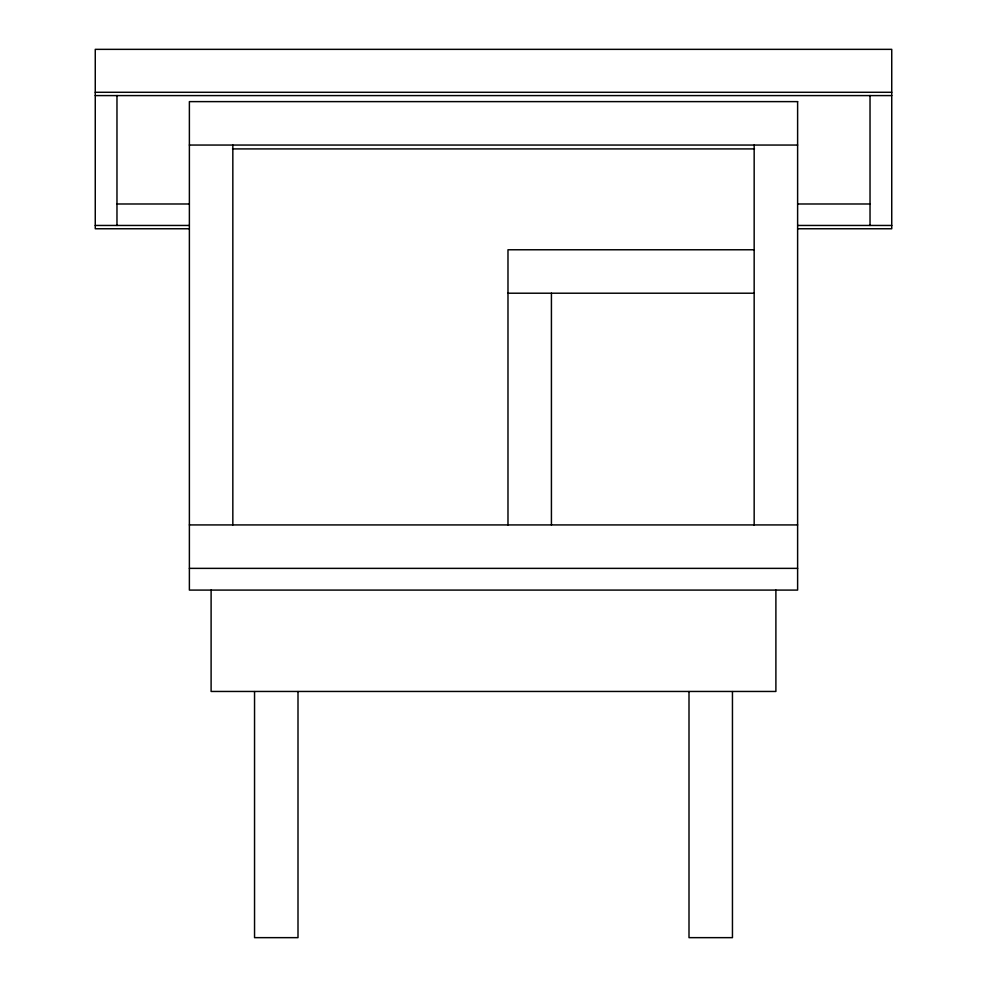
<?xml version="1.0" encoding="UTF-8"?>
<svg xmlns="http://www.w3.org/2000/svg" width="987" height="987" viewBox="0 0 987 987"><rect width="100%" height="100%" fill="white"/><g stroke="black" fill="none" stroke-linecap="round" stroke-linejoin="round"><path stroke-width="1.48" d="M95.258 92.284L891.742 92.284M95.258 95.591L891.742 95.591M189.381 145.052L797.619 145.052M232.5 148.914L754.5 148.914M116.972 203.988L189.356 203.988M797.644 203.988L870.028 203.988M95.258 225.455L189.233 225.455M797.767 225.455L891.742 225.455M189.233 228.762L95.258 228.762L95.258 49.35L891.742 49.35L891.742 228.762L797.767 228.762M754.167 249.773L507.984 249.773L507.984 524.924M507.984 293.213L754.167 293.213M189.381 524.924L797.619 524.924M189.381 568.364L797.619 568.364M870.028 95.517L870.028 225.455M775.893 590.09L775.893 691.455L211.107 691.455L211.107 590.09M754.167 145.052L754.167 525.306M732.453 691.591L732.453 937.65L689 937.65L689 691.591M551.425 293.213L551.425 524.924M298 691.591L298 937.65L254.547 937.65L254.547 691.591M232.833 145.052L232.833 524.924M116.972 95.517L116.972 225.455M797.619 101.624L189.381 101.624L189.381 590.09L797.619 590.09L797.619 101.624"/></g></svg>
